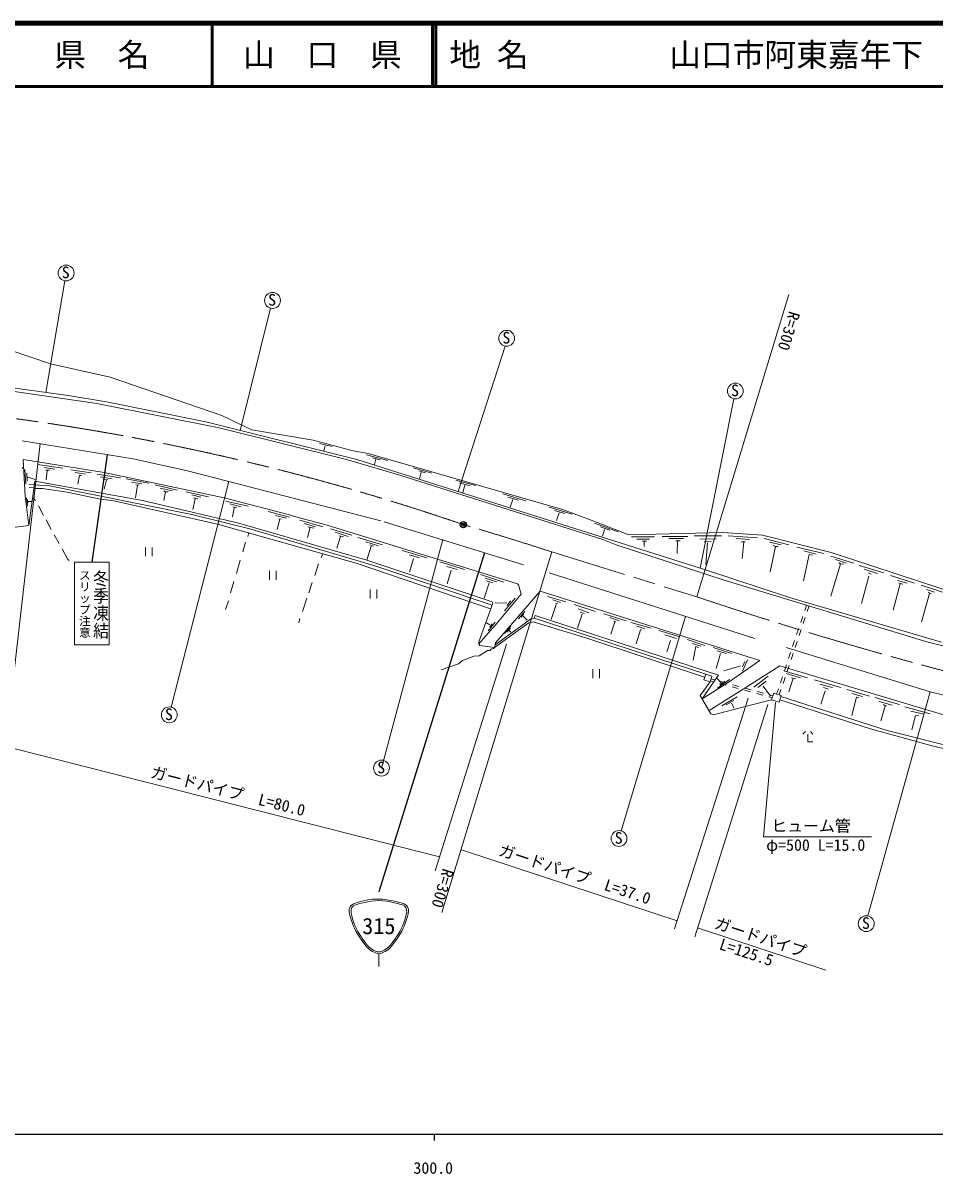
# Model space of a CAD drawing. Units: millimetres, scale not verified. Extents: x 40000 to 680000, y 20000 to 380000.
# Drawn here: x 303207 to 446897, y 198715 to 380000 of the extents above; entities that cross this region are included whole.
import ezdxf
from ezdxf.enums import TextEntityAlignment as Align

# ---------------------------------------------------------------- set-up
doc = ezdxf.new("R2010")
doc.units = ezdxf.units.MM
doc.header["$LTSCALE"] = 1000
doc.header["$PDMODE"] = 32
doc.header["$PDSIZE"] = 500
doc.linetypes.add('CHAIN', pattern=[18.5, 12, -1.5, 3.5, -1.5])
for name, color, linetype, lineweight in [('M-BGD', 7, 'Continuous', 13), ('M-BMK', 2, 'CHAIN', 13), ('M-BMK-SRVR', 3, 'Continuous', 25), ('M-STR-HTXT', 7, 'Continuous', 13), ('M-STR-STRC', 7, 'Continuous', 13), ('M-TTL', 2, 'Continuous', 140), ('M-TTL-BAND', 7, 'Continuous', 25), ('M-TTL-LINE', 7, 'Continuous', 50)]:
    doc.layers.add(name, color=color, linetype=linetype, lineweight=lineweight)
doc.layers.add('M-TTL-TXT', color=7, linetype='Continuous')
doc.styles.add('@ＭＳ ゴシック', font='')
doc.styles.add('ＭＳ ゴシック', font='')
doc.styles.get('@ＭＳ ゴシック').set_extended_font_data('@MS Gothic')
doc.styles.get('ＭＳ ゴシック').set_extended_font_data('MS Gothic')

msp = doc.modelspace()

# ---------------------------------------------------------------- linework, layer by layer
at = {"layer": 'M-BGD'}
for p, q in [((309782, 339392), (306806, 321814)), ((423868, 337242), (409373, 289615)), ((342200, 335094), (337404, 315830)), ((301355, 328436), (307536, 326320)), ((379164, 329114), (371753, 306200)), ((307536, 326320), (316934, 324203)), ((293820, 323102), (314817, 320054)), ((295090, 323441), (310330, 321324)), ((316934, 324203), (334544, 318192)), ((310330, 321324), (316341, 320308)), ((314817, 320054), (334121, 316244)), ((316341, 320308), (332004, 317176)), ((415191, 320814), (409912, 294125)), ((334544, 318192), (339286, 315906)), ((332004, 317176), (355796, 311249)), ((334121, 316244), (354187, 311249)), ((339286, 315906), (348938, 314297)), ((305927, 313789), (301488, 275126)), ((303048, 314212), (320574, 311334)), ((348938, 314297), (355203, 312604)), ((349922, 313775), (351912, 313283)), ((350822, 313420), (350619, 312629)), ((355203, 312604), (357574, 312180)), ((357347, 311961), (360662, 311087)), ((357574, 312180), (388223, 303375)), ((303556, 305492), (303218, 311249)), ((303218, 311249), (316002, 309217)), ((305504, 310487), (309483, 309894)), ((320574, 311334), (329126, 309471)), ((354187, 311249), (362569, 308794)), ((355796, 311249), (410914, 293808)), ((358256, 311523), (359470, 311207)), ((358800, 311291), (358565, 310441)), ((303048, 309810), (303218, 309979)), ((303484, 309685), (303626, 307347)), ((303797, 309095), (303797, 309032)), ((303797, 309032), (303865, 307831)), ((303938, 308471), (304000, 308450)), ((304000, 308450), (305113, 308106)), ((306520, 309979), (308213, 309725)), ((307366, 309556), (306827, 309597)), ((307028, 309471), (306858, 308032)), ((310753, 309640), (313970, 309132)), ((311430, 309217), (313039, 308963)), ((312108, 308709), (311854, 307354)), ((312446, 308709), (312108, 308709)), ((314902, 308963), (318542, 308370)), ((315410, 308540), (317272, 308201)), ((316002, 309217), (334883, 305238)), ((319474, 308201), (323030, 307524)), ((329126, 309471), (359606, 301597)), ((362569, 308794), (394573, 298634)), ((364662, 309935), (367608, 309103)), ((365572, 309458), (366597, 309177)), ((365962, 309250), (365655, 308204)), ((304136, 307369), (305002, 307269)), ((304149, 300835), (305080, 307862)), ((304190, 306863), (304936, 306776)), ((304923, 306677), (306266, 306677)), ((304996, 307270), (307366, 307100)), ((305080, 307862), (322014, 304814)), ((306266, 306677), (310160, 306084)), ((307366, 307100), (329803, 302613)), ((315833, 308116), (316595, 308032)), ((316341, 308032), (316002, 306592)), ((320320, 307693), (321929, 307439)), ((321252, 307185), (320937, 305199)), ((321506, 307185), (321004, 307248)), ((324046, 307270), (327517, 306423)), ((324808, 306762), (326755, 306338)), ((335628, 307791), (326554, 272240)), ((371406, 308022), (374487, 307141)), ((371985, 307561), (373675, 307090)), ((372843, 307199), (372510, 306070)), ((303556, 305492), (304149, 300835)), ((303767, 305237), (303902, 303885)), ((303939, 304925), (303986, 304358)), ((304043, 304660), (304558, 304618)), ((304826, 305238), (305165, 304814)), ((310160, 306084), (315410, 304984)), ((315410, 304984), (317526, 304730)), ((317526, 304730), (333867, 301089)), ((322014, 304814), (336991, 301285)), ((325400, 306338), (325654, 306169)), ((325654, 306169), (325400, 304814)), ((325654, 306169), (326078, 306169)), ((332421, 305390), (328874, 306145)), ((329803, 305661), (331242, 305322)), ((330311, 305068), (329972, 303375)), ((330070, 305193), (330734, 305068)), ((334883, 305238), (345212, 302528)), ((335185, 304666), (338656, 303904)), ((378789, 305835), (382435, 304743)), ((379609, 305325), (381253, 304836)), ((380358, 304967), (379952, 303718)), ((305673, 303968), (306435, 302444)), ((335778, 304243), (337556, 303819)), ((336455, 303650), (336201, 302211)), ((336258, 303777), (336878, 303650)), ((341826, 303036), (345212, 302190)), ((386103, 303734), (389750, 302641)), ((386923, 303224), (388567, 302735)), ((387672, 302865), (387267, 301617)), ((388223, 303375), (392710, 301682)), ((306858, 301766), (307620, 300242)), ((329803, 302613), (338947, 300327)), ((333867, 301089), (355711, 294908)), ((336991, 301285), (357404, 295416)), ((343011, 302444), (344704, 302020)), ((343688, 301851), (343265, 300242)), ((343858, 301851), (343538, 301931)), ((345212, 302528), (345974, 302274)), ((345974, 302274), (351139, 300920)), ((346821, 301682), (350462, 300666)), ((347498, 301174), (349276, 300666)), ((360114, 301428), (382042, 294654)), ((392710, 301682), (398637, 299396)), ((393224, 301247), (396985, 299851)), ((301186, 300496), (304149, 300835)), ((308128, 299396), (308890, 298041)), ((338778, 299734), (338608, 299142)), ((338947, 300327), (358505, 294570)), ((348430, 300581), (348006, 298972)), ((348091, 300666), (349022, 300412)), ((351139, 300920), (381111, 291691)), ((351647, 300327), (355034, 299311)), ((352409, 299819), (354441, 299142)), ((353256, 299142), (352663, 297279)), ((353002, 299226), (353679, 299057)), ((394173, 300660), (395647, 300118)), ((394805, 300220), (394492, 299174)), ((398637, 299396), (413454, 299734)), ((403886, 299142), (407950, 299142)), ((408966, 299226), (413284, 299226)), ((413454, 299734), (419719, 299311)), ((414300, 299226), (418957, 298888)), ((419719, 299311), (430556, 296602)), ((322483, 297405), (322483, 296005)), ((323533, 296005), (323533, 297405)), ((338270, 298210), (337846, 296686)), ((355965, 298972), (359860, 297787)), ((359195, 297672), (357209, 298293)), ((358082, 297618), (357404, 295416)), ((357828, 297787), (358405, 297603)), ((369342, 298634), (359690, 262650)), ((394573, 298634), (396690, 297787)), ((396690, 297787), (413538, 292284)), ((399060, 299057), (402701, 299057)), ((399907, 298718), (401939, 298718)), ((400838, 298380), (401431, 298380)), ((401092, 298380), (401092, 297533)), ((404987, 298803), (407273, 298803)), ((406088, 298464), (406765, 298464)), ((406342, 298464), (406257, 296432)), ((409829, 298713), (412435, 298776)), ((410549, 298290), (410597, 298290)), ((410597, 298290), (411652, 298342)), ((411038, 298103), (410808, 294700)), ((415570, 298803), (417687, 298634)), ((416417, 298295), (417010, 298295)), ((416756, 298295), (416502, 295670)), ((419973, 298803), (423868, 297787)), ((420820, 298210), (422682, 297787)), ((421751, 297533), (420904, 293554)), ((421412, 297702), (421751, 297533)), ((421751, 297533), (422174, 297533)), ((425138, 297448), (429371, 296432)), ((309398, 297194), (310245, 295501)), ((310245, 295501), (310499, 295332)), ((350462, 296432), (350208, 295755)), ((362939, 296937), (366853, 295743)), ((364062, 296217), (365659, 295743)), ((364747, 295656), (364115, 293479)), ((386530, 296686), (369173, 239875)), ((427085, 296263), (426154, 292114)), ((426238, 296856), (428186, 296348)), ((427593, 296178), (427085, 296263)), ((430472, 296009), (434112, 294908)), ((430556, 296602), (452400, 289405)), ((431234, 295501), (432927, 294908)), ((337423, 295416), (336830, 293300)), ((342019, 293708), (342019, 292308)), ((343069, 292308), (343069, 293708)), ((349784, 294824), (349192, 292961)), ((355711, 294908), (376878, 287712)), ((357404, 295416), (377132, 288812)), ((358505, 294570), (377132, 288304)), ((368874, 295110), (372788, 293916)), ((369997, 294390), (371594, 293916)), ((370682, 293828), (370050, 291652)), ((410914, 293808), (423952, 289490)), ((431996, 294824), (430472, 289744)), ((431742, 294993), (431996, 294824)), ((431996, 294824), (432504, 294739)), ((434959, 294570), (438854, 293384)), ((435721, 293977), (437838, 293300)), ((336407, 292030), (335899, 290252)), ((375266, 293151), (378964, 291946)), ((376004, 292566), (377853, 291969)), ((376214, 292156), (377232, 291817)), ((386106, 293384), (418534, 283055)), ((413538, 292284), (445627, 282547)), ((436483, 292876), (435298, 288558)), ((436398, 293384), (436822, 293215)), ((439870, 292961), (443680, 291776)), ((440970, 292199), (442494, 291776)), ((348768, 291860), (348260, 290252)), ((357905, 290764), (357905, 289364)), ((358955, 289364), (358955, 290764)), ((376647, 291805), (375840, 289406)), ((384667, 290506), (377640, 282378)), ((381111, 291691), (381280, 291522)), ((381280, 291522), (381670, 290042)), ((419296, 279584), (384667, 290506)), ((440293, 287542), (441394, 291691)), ((441224, 291776), (441817, 291606)), ((444696, 291437), (448082, 290336)), ((446050, 290167), (444780, 285680)), ((445542, 290760), (446812, 290336)), ((445796, 290336), (446304, 290082)), ((335560, 288982), (335137, 287627)), ((347922, 289405), (347244, 287288)), ((377216, 288643), (375015, 282547)), ((377132, 288812), (377216, 288643)), ((377470, 285002), (381670, 290042)), ((379461, 288647), (377604, 288671)), ((380748, 289430), (379080, 287411)), ((380022, 288999), (379500, 288273)), ((385852, 289659), (388731, 288812)), ((387200, 288423), (386404, 286041)), ((386699, 289151), (387884, 288728)), ((387122, 288643), (387465, 288538)), ((390024, 288397), (393406, 287309)), ((423952, 289490), (447913, 282462)), ((426660, 288302), (426378, 287463)), ((382251, 287320), (381252, 286181)), ((382126, 286917), (381710, 286428)), ((381985, 286563), (382620, 285970)), ((383736, 286272), (383884, 286704)), ((383884, 286704), (412776, 277298)), ((391299, 286876), (390596, 284670)), ((390667, 287707), (392341, 287110)), ((390983, 287204), (391697, 286970)), ((394742, 286950), (398214, 285849)), ((407612, 286526), (397471, 252753)), ((426059, 286515), (425740, 285567)), ((427061, 288180), (426776, 287334)), ((346821, 286188), (346652, 285510)), ((377216, 284748), (375015, 282208)), ((376783, 285201), (376231, 285544)), ((377612, 285654), (376489, 284261)), ((377136, 285352), (376736, 284842)), ((377216, 284748), (377470, 285002)), ((377470, 281616), (382889, 285510)), ((383312, 286188), (377573, 282076)), ((380045, 285007), (379063, 283837)), ((379999, 284704), (379438, 284045)), ((382889, 285510), (383566, 285680)), ((383736, 286272), (383312, 286188)), ((383566, 285680), (391864, 283140)), ((410769, 277427), (383736, 286272)), ((395674, 286357), (397113, 285849)), ((396436, 285680), (395843, 283732)), ((396605, 285680), (396320, 285769)), ((398976, 285595), (402193, 284664)), ((399907, 285002), (401177, 284579)), ((425421, 284620), (425102, 283672)), ((426457, 286387), (426139, 285439)), ((379795, 284312), (380093, 284041)), ((391864, 283140), (410575, 276959)), ((400500, 284410), (399822, 282208)), ((400669, 284410), (400500, 284410)), ((403378, 284325), (406680, 283309)), ((404310, 283648), (406172, 283055)), ((407866, 282886), (410660, 281954)), ((425820, 284491), (425501, 283543)), ((375015, 282547), (375015, 282208)), ((375015, 282208), (375184, 281954)), ((376370, 281192), (375100, 280346)), ((375184, 281954), (377470, 281616)), ((376793, 281192), (376370, 281192)), ((376793, 281192), (376932, 281316)), ((376932, 281316), (377057, 281441)), ((377057, 281441), (377369, 281503)), ((377369, 281503), (377470, 281616)), ((377640, 282378), (377470, 281616)), ((405241, 282716), (404648, 280938)), ((408712, 282293), (409982, 281870)), ((409220, 281785), (408797, 279668)), ((409644, 281616), (409220, 281785)), ((411930, 281616), (414893, 280684)), ((412522, 281108), (414046, 280684)), ((423444, 281616), (446135, 274673)), ((424783, 282724), (424464, 281776)), ((425182, 282595), (424863, 281648)), ((445627, 282547), (463322, 277975)), ((372475, 279584), (371798, 279076)), ((374253, 280261), (372475, 279584)), ((375100, 280346), (374253, 280261)), ((413115, 280684), (412438, 278314)), ((419296, 279584), (414131, 276028)), ((417361, 279714), (416550, 277904)), ((416916, 279457), (416557, 278591)), ((424145, 280829), (423827, 279881)), ((424544, 280700), (424225, 279752)), ((371798, 279076), (369088, 278144)), ((392977, 278204), (392977, 276804)), ((394027, 276804), (394027, 278204)), ((410769, 277427), (410490, 276536)), ((411729, 277123), (410769, 277427)), ((416272, 278768), (413640, 277974)), ((416671, 275096), (422428, 278737)), ((422428, 278737), (448590, 270948)), ((423106, 277975), (426831, 276874)), ((423508, 278933), (423189, 277985)), ((423444, 277552), (425730, 276874)), ((423906, 278804), (423587, 277856)), ((409898, 274080), (411450, 276221)), ((412268, 276536), (410220, 273533)), ((410220, 273533), (414131, 276028)), ((410490, 276536), (411450, 276221)), ((411450, 276221), (411729, 277123)), ((411506, 276366), (412040, 276221)), ((411591, 276705), (412136, 276556)), ((412776, 277298), (412268, 276536)), ((413208, 276083), (412573, 276733)), ((414502, 276611), (412641, 275242)), ((413780, 276338), (412979, 275719)), ((413005, 275958), (413970, 275695)), ((413100, 276293), (414065, 276029)), ((415030, 275766), (415994, 275502)), ((420634, 277099), (418329, 275390)), ((420318, 276350), (418972, 275355)), ((419838, 275554), (420975, 273964)), ((422870, 277037), (422551, 276090)), ((423269, 276909), (422950, 275961)), ((424545, 276790), (423868, 274673)), ((424291, 276874), (424968, 276705)), ((427932, 276536), (432080, 275350)), ((428778, 275858), (430726, 275350)), ((411591, 271202), (409898, 274080)), ((416671, 275096), (411337, 271710)), ((415726, 273856), (413327, 272463)), ((414934, 275432), (415899, 275169)), ((416864, 274906), (417829, 274643)), ((416959, 275239), (417924, 274975)), ((418794, 274380), (419758, 274117)), ((418888, 274712), (419853, 274448)), ((420723, 273854), (421257, 273708)), ((420818, 274185), (421362, 274036)), ((421158, 273403), (421498, 274457)), ((421498, 274457), (422653, 274062)), ((422232, 275142), (421950, 274303)), ((422653, 274062), (422341, 273038)), ((422631, 275013), (422346, 274167)), ((422606, 273908), (439362, 268577)), ((429590, 274829), (428913, 272713)), ((430133, 275096), (429334, 275337)), ((433012, 275012), (436568, 273996)), ((433774, 274419), (435467, 273911)), ((434536, 273826), (433774, 270948)), ((434874, 273742), (434536, 273826)), ((446135, 274673), (436314, 239367)), ((437414, 273742), (441309, 272641)), ((446135, 274673), (469588, 268916)), ((417179, 272387), (412014, 271032)), ((413989, 272601), (414103, 272658)), ((414103, 272658), (415221, 273308)), ((414810, 272882), (415242, 272060)), ((421158, 273403), (417179, 272387)), ((422341, 273038), (421158, 273403)), ((422458, 273421), (436737, 268831)), ((438092, 273149), (440124, 272556)), ((439023, 272472), (438346, 270101)), ((438769, 272641), (439023, 272472)), ((439023, 272472), (439277, 272472)), ((442156, 272302), (446135, 271202)), ((412014, 271032), (411591, 271202)), ((443087, 271625), (445119, 271117)), ((443849, 270948), (443256, 268662)), ((444357, 270863), (443849, 270948)), ((426472, 268399), (426072, 267999)), ((427672, 267999), (427272, 268399)), ((436737, 268831), (446220, 266206)), ((439362, 268577), (456718, 264174)), ((426872, 266799), (426872, 267999)), ((427672, 266799), (426872, 266799)), ((446220, 266206), (459089, 263074))]:
    msp.add_line(p, q, dxfattribs=at)
for centre in [(309995, 340624), (342507, 336306), (415438, 322039), (326251, 271028), (359694, 262646), (397117, 251554), (436068, 238141)]:
    msp.add_circle(centre, 1250, dxfattribs=at)
at = {"layer": 'M-BMK'}
msp.add_line((386530, 296686), (409373, 289615), dxfattribs=at)
for centre, radius, start, end in [((252364, -49780), 370805, 71.08062, 86.56061), ((246830, -130720), 449658, 71.89976, 73.75851), ((609693, 887784), 630821, 251.48486, 257.08504)]:
    msp.add_arc(centre, radius, start, end, dxfattribs=at)
at = {"layer": 'M-BMK-SRVR'}
msp.add_circle((372593, 300993), 500, dxfattribs=at)
msp.add_point((372593, 300993), dxfattribs=at)
at = {"layer": 'M-STR-HTXT'}
for p, q in [((379383, 282170), (368157, 246479)), ((417460, 273647), (405834, 237335)), ((420550, 272644), (409051, 236065)), ((421750, 272987), (419888, 251813)), ((298307, 266630), (368834, 248680)), ((419888, 251813), (436887, 251813)), ((372306, 249781), (406257, 238605)), ((409491, 237465), (429712, 230803))]:
    msp.add_line(p, q, dxfattribs=at)
msp.add_circle((379411, 330339), 1250, dxfattribs=at)
at = {"layer": 'M-STR-STRC', "lineweight": 25}
for p, q in [((316444, 312012), (314055, 295078)), ((375927, 296543), (359267, 243177))]:
    msp.add_line(p, q, dxfattribs=at)
at = {"layer": 'M-STR-STRC'}
for p, q in [((311305, 295078), (316805, 295078)), ((311305, 282078), (311305, 295078)), ((316805, 295078), (316805, 282078)), ((316805, 282078), (311305, 282078)), ((359271, 233415), (359271, 231415))]:
    msp.add_line(p, q, dxfattribs=at)
for points, knots in [([(355271, 241272), (355034, 241125), (354922, 241003), (354771, 240772), (354450, 240281), (354636, 239847), (354771, 239272)], [0, 0, 0, 0, 1, 1, 1, 2, 2, 2, 2]), ([(355271, 241272), (356970, 241801), (357681, 242027), (359271, 242020), (360860, 242013), (363033, 241345), (363271, 241272)], [0, 0, 0, 0, 1, 1, 1, 2, 2, 2, 2]), ([(355368, 241033), (356106, 241263), (357720, 241766), (359271, 241766), (360821, 241766), (362935, 241114), (363173, 241040)], [0, 0, 0, 0, 1, 1, 1, 2, 2, 2, 2]), ([(363271, 241272), (363507, 241125), (363620, 241003), (363771, 240772), (364092, 240281), (363905, 239847), (363771, 239272)], [0, 0, 0, 0, 1, 1, 1, 2, 2, 2, 2]), ([(355364, 241037), (355310, 240989), (355131, 240831), (355021, 240668), (354733, 240242), (354953, 239529), (355008, 239351)], [0, 0, 0, 0, 1, 1, 1, 2, 2, 2, 2]), ([(355008, 239351), (355185, 238664), (355271, 238439), (355499, 237877), (355924, 236832), (356230, 236481), (356985, 235400)], [0, 0, 0, 0, 1, 1, 1, 2, 2, 2, 2]), ([(363534, 239351), (363357, 238664), (363271, 238439), (363042, 237877), (362618, 236832), (362312, 236481), (361556, 235400)], [0, 0, 0, 0, 1, 1, 1, 2, 2, 2, 2]), ([(363175, 241040), (363230, 240991), (363410, 240833), (363521, 240668), (363809, 240241), (363588, 239528), (363533, 239349)], [0, 0, 0, 0, 1, 1, 1, 2, 2, 2, 2]), ([(354771, 239272), (354951, 238573), (355038, 238344), (355271, 237772), (355700, 236717), (356009, 236362), (356771, 235272)], [0, 0, 0, 0, 1, 1, 1, 2, 2, 2, 2]), ([(363771, 239272), (363591, 238573), (363503, 238344), (363271, 237772), (362842, 236717), (362533, 236362), (361771, 235272)], [0, 0, 0, 0, 1, 1, 1, 2, 2, 2, 2]), ([(356771, 235272), (357320, 234545), (357530, 234143), (358271, 233772), (358642, 233586), (358856, 233415), (359271, 233415), (359686, 233415), (359900, 233586), (360271, 233772), (361012, 234143), (361221, 234545), (361771, 235272)], [0, 0, 0, 0, 1, 1, 1, 2, 2, 2, 3, 3, 3, 4, 4, 4, 4]), ([(356948, 235448), (357483, 234741), (357683, 234341), (358408, 233988), (358730, 233832), (358913, 233681), (359271, 233681), (359629, 233681), (359812, 233832), (360134, 233988), (360859, 234341), (361059, 234741), (361594, 235448)], [0, 0, 0, 0, 1, 1, 1, 2, 2, 2, 3, 3, 3, 4, 4, 4, 4])]:
    msp.add_open_spline(points, degree=3, knots=knots, dxfattribs=at)
at = {"layer": 'M-TTL'}
msp.add_line((680000, 380000), (40000, 380000), dxfattribs=at)
at = {"layer": 'M-TTL-BAND'}
for p, q in [((40000, 205000), (579000, 205000)), ((368000, 205000), (368000, 204000))]:
    msp.add_line(p, q, dxfattribs=at)
at = {"layer": 'M-TTL-LINE'}
for p, q in [((333000, 380000), (333000, 370000)), ((367750, 380000), (367750, 370000)), ((368250, 380000), (368250, 370000)), ((40000, 370000), (680000, 370000))]:
    msp.add_line(p, q, dxfattribs=at)

# ---------------------------------------------------------------- texts
at = {"layer": 'M-BGD', "style": 'ＭＳ ゴシック'}
for p in [(309316, 339250), (341828, 334932), (414760, 320666), (325572, 269654), (359015, 261272), (396438, 250181), (435389, 236768)]:
    msp.add_text('S', height=1833, dxfattribs=at).set_placement(p, align=Align.BOTTOM_LEFT)
at = {"layer": 'M-STR-HTXT', "style": 'ＭＳ ゴシック'}
for s, rotation, p in [('R=300', 253.073, (423396, 334890)), ('ガードパイプ  L=80.0', 345.721, (323050, 260680)), ('ガードパイプ  L=37.0', 341.78, (377841, 248436)), ('R=300', 253.073, (368828, 247116)), ('ガードパイプ', 341.78, (411826, 236960)), ('L=125.5', 341.78, (412595, 233623))]:
    msp.add_text(s, height=1833, rotation=rotation, dxfattribs=at).set_placement(p, align=Align.BOTTOM_LEFT)
for s, p in [('S', (378732, 328965)), ('ヒューム管', (421112, 252081)), ('φ=500 L=15.0', (420295, 249064))]:
    msp.add_text(s, height=1833, dxfattribs=at).set_placement(p, align=Align.BOTTOM_LEFT)
at = {"layer": 'M-STR-STRC', "style": '@ＭＳ ゴシック', "width": 1.1}
msp.add_text('冬季凍結', height=1833, rotation=270, dxfattribs=at).set_placement((314008, 293925), align=Align.BOTTOM_LEFT)
at = {"layer": 'M-STR-STRC', "style": '@ＭＳ ゴシック'}
msp.add_text('スリップ注意', height=1320, rotation=270, dxfattribs=at).set_placement((311853, 293925), align=Align.BOTTOM_LEFT)
at = {"layer": 'M-STR-STRC', "style": 'ＭＳ ゴシック'}
msp.add_text('315', height=2566, dxfattribs=at).set_placement((359271, 237772), align=Align.MIDDLE_CENTER)
at = {"layer": 'M-TTL-BAND', "style": 'ＭＳ ゴシック'}
msp.add_text('300.0', height=1833, dxfattribs=at).set_placement((367844, 198195), align=Align.BOTTOM_CENTER)
at = {"layer": 'M-TTL-TXT', "style": 'ＭＳ ゴシック'}
for s, p in [('県\u3000名', (315625, 375000)), ('山\u3000口\u3000県', (350375, 375000))]:
    msp.add_text(s, height=3666, dxfattribs=at).set_placement(p, align=Align.MIDDLE_CENTER)
for s, p in [('地 名', (370380, 375000)), ('山口市阿東嘉年下', (405024, 375000))]:
    msp.add_text(s, height=3666, dxfattribs=at).set_placement(p, align=Align.MIDDLE_LEFT)

doc.saveas('drawing.dxf')
